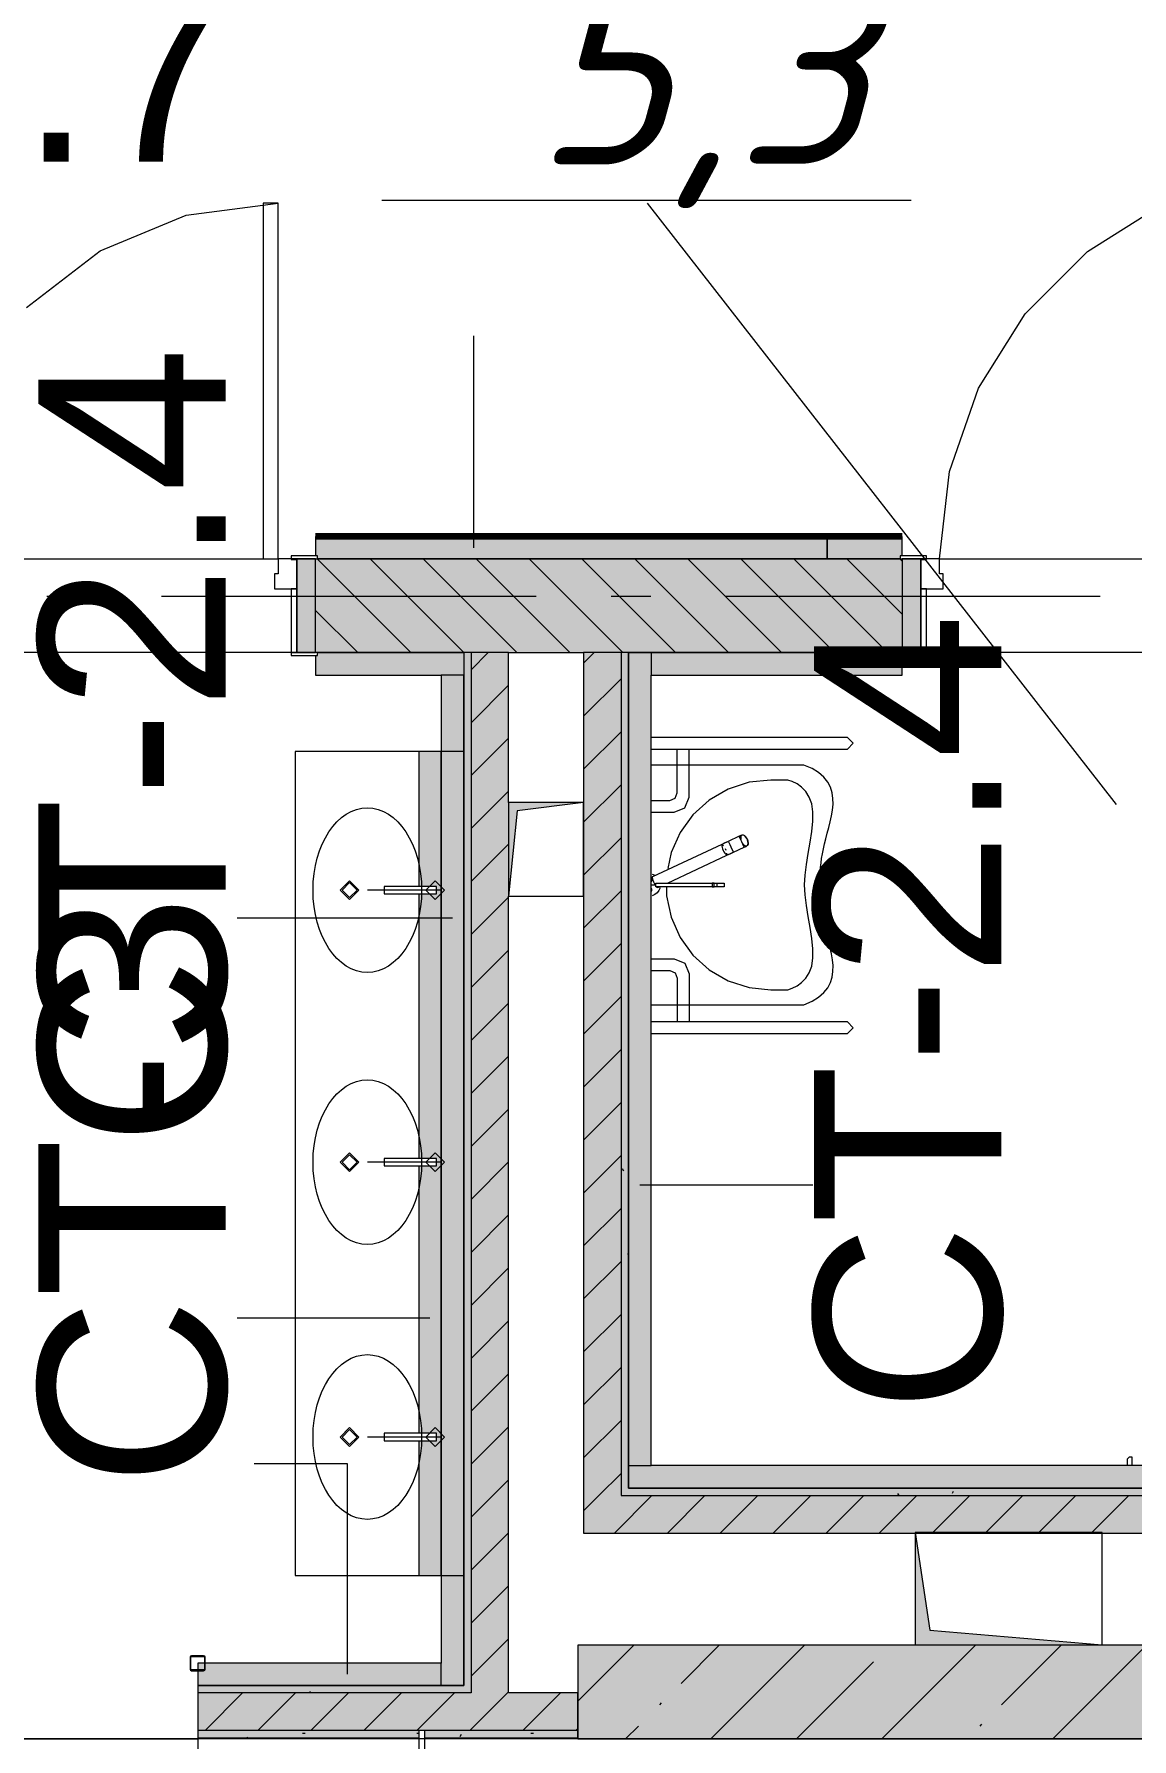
# Model space of a CAD drawing. Header units: millimetres. Extents: x -537608 to 253996, y -217170 to 186033.
# Drawn here: x -308228 to -305297, y 96271 to 100822 of the extents above; entities that cross this region are included whole.
import ezdxf

# ---------------------------------------------------------------- set-up
doc = ezdxf.new("R2010")
doc.units = ezdxf.units.MM
doc.layers.add('16) Лак 1.6м', color=160, linetype='Continuous', lineweight=90)
doc.layers.add('PDF _Геометрия', color=7, linetype='Continuous')
doc.layers.add('PDF _Текст', color=7, linetype='Continuous')
doc.layers.add('PDF _Сплошная заливка', color=7, linetype='Continuous', true_color=0xffffff)
doc.styles.add('PDF GOST-Common', font='arial.ttf')
doc.styles.add('PDF ISOCPEUR Italic', font='isocpeui.ttf')

msp = doc.modelspace()

# ---------------------------------------------------------------- hatches: boundary and pattern name
at = {"layer": 'PDF _Сплошная заливка', "true_color": 0xff7d7d, "transparency": 33554559}
h = msp.add_hatch(color=11, dxfattribs=at)
h.paths.add_polyline_path([(-308726.1763, 99421.2652), (-308631.1794, 99421.2652), (-308631.1794, 99429.2655), (-308626.1759, 99429.2655), (-308626.1759, 99481.2658), (-309226.1782, 99481.2658), (-309226.1782, 99421.2652)], flags=0)
h.paths.add_polyline_path([(-306110.8803, 99421.2652), (-306110.8803, 99481.2658), (-307476.1801, 99481.2658), (-307476.1801, 99429.2655), (-307471.1766, 99429.2655), (-307471.1766, 99421.2652), (-306743.418, 99421.2652)], flags=0)
at = {"layer": 'PDF _Сплошная заливка', "true_color": 0x93bf4f, "transparency": 33554559}
h = msp.add_hatch(color=73, dxfattribs=at)
h.paths.add_polyline_path([(-304655.8368, 99421.2652), (-304450.8842, 99421.2652), (-304450.8842, 99481.2658), (-304660.8403, 99481.2658), (-304660.8403, 99429.2655), (-304655.8368, 99429.2655), (-304655.8368, 99422.6947)], flags=0)
h.paths.add_polyline_path([(-306110.8803, 99421.2652), (-305915.8399, 99421.2652), (-305915.8399, 99429.2655), (-305910.8364, 99429.2655), (-305910.8364, 99481.2658), (-306110.8803, 99481.2658)], flags=0)
at = {"layer": 'PDF _Сплошная заливка', "transparency": 33554559}
h = msp.add_hatch(color=256, dxfattribs=at)
h.paths.add_polyline_path([(-280850.8107, 99171.2642), (-279726.1853, 99171.2642), (-279726.1853, 99421.2652), (-280850.8107, 99421.2652)], flags=0)
h.paths.add_polyline_path([(-284283.1869, 99171.2642), (-284283.1869, 99421.2652), (-284486.1847, 99421.2652), (-284486.1847, 99171.2642), (-284326.1857, 99171.2642)], flags=0)
h.paths.add_polyline_path([(-285186.1787, 99171.2642), (-285186.1787, 99421.2652), (-285226.1806, 99421.2652), (-285226.1806, 99171.2642)], flags=0)
h.paths.add_polyline_path([(-283406.1856, 99171.2642), (-282050.8153, 99171.2642), (-282050.8153, 99421.2652), (-283583.1843, 99421.2652), (-283583.1843, 99171.2642), (-283426.1823, 99171.2642)], flags=0)
h.paths.add_polyline_path([(-289846.1777, 99171.2642), (-288726.1855, 99171.2642), (-288726.1855, 99421.2652), (-294226.1807, 99421.2652), (-294226.1807, 99171.2642), (-290046.0407, 99171.2642)], flags=0)
h.paths.add_polyline_path([(-287566.1827, 99171.2642), (-287568.1806, 99421.2652), (-288226.1835, 99419.2651), (-288226.1835, 99171.2642), (-287568.1806, 99171.2642)], flags=0)
h.paths.add_polyline_path([(-285806.1863, 99171.2642), (-285726.1825, 99171.2642), (-285726.1825, 99421.2652), (-285804.1797, 99419.2651), (-285806.1863, 99173.2643)], flags=0)
h.paths.add_polyline_path([(-299626.1757, 99171.2642), (-299588.1804, 99173.2643), (-299588.1804, 99421.2652), (-299626.1757, 99419.2651), (-299626.1757, 99181.2647)], flags=0)
h.paths.add_polyline_path([(-296724.9933, 99171.2642), (-294726.1827, 99171.2642), (-294726.1827, 99421.2652), (-297226.1837, 99421.2652), (-297226.1837, 99171.2642)], flags=0)
h.paths.add_polyline_path([(-297726.177, 99171.2642), (-297726.177, 99421.2652), (-297824.1795, 99419.2651), (-297824.1795, 99171.2642)], flags=0)
h.paths.add_polyline_path([(-304260.8388, 99171.2642), (-304126.1758, 99175.3096), (-304126.1758, 99421.2652), (-304660.8403, 99421.2652), (-304660.8403, 99171.2642), (-304320.8373, 99171.2642)], flags=0)
h.paths.add_polyline_path([(-303626.1825, 99171.2642), (-303530.8411, 99171.2642), (-303530.8411, 99421.2652), (-303626.1825, 99421.2652), (-303626.1825, 99380.8671)], flags=0)
h.paths.add_polyline_path([(-302380.8367, 99171.2642), (-301796.1806, 99171.2642), (-301796.1806, 99421.2652), (-302380.8367, 99421.2652)], flags=0)
h.paths.add_polyline_path([(-300641.1814, 99171.2642), (-300126.1777, 99171.2642), (-300126.1777, 99421.2652), (-300646.1762, 99421.2652), (-300646.1762, 99171.2642)], flags=0)
h.paths.add_polyline_path([(-307060.8409, 99171.2642), (-305910.8364, 99171.2642), (-305910.8364, 99421.2652), (-307476.1801, 99421.2652), (-307476.1801, 99171.2642), (-307080.8375, 99171.2642)], flags=0)
h.paths.add_polyline_path([(-308626.1759, 99171.2642), (-308626.1759, 99421.2652), (-308726.1763, 99421.2652), (-308726.1763, 99171.2642), (-308631.1794, 99171.2642)], flags=0)
at = {"layer": 'PDF _Сплошная заливка', "true_color": 0x2254ff, "transparency": 33554559}
h = msp.add_hatch(color=160, dxfattribs=at)
h.paths.add_polyline_path([(-307080.8375, 99111.2657), (-307080.8375, 99171.2642), (-307471.1766, 99170.3707), (-307471.1766, 99163.266), (-307476.1801, 99163.266), (-307476.1801, 99111.2657), (-307140.836, 99111.2657)], flags=0)
h.paths.add_polyline_path([(-308626.1759, 99111.2657), (-308626.1759, 99163.266), (-308631.1794, 99163.266), (-308631.1794, 99171.2642), (-308696.1813, 99171.2642), (-308696.1813, 99111.2657), (-308631.1794, 99111.2657)], flags=0)
at = {"layer": 'PDF _Сплошная заливка', "transparency": 33554559}
for points in [[(-307060.8409, 96293.8526), (-306960.8405, 96293.8526), (-306960.8405, 99171.2642), (-307060.8409, 99171.2642), (-307060.8409, 96393.853)], [(-306660.8394, 96920.84), (-306660.8394, 99171.2642), (-306760.8397, 99171.2642), (-306760.8397, 96920.84), (-306743.418, 96920.84)], [(-301996.1814, 96820.8396), (-301976.1761, 96824.8312), (-301976.1761, 96920.84), (-306760.8397, 96920.84), (-306760.8397, 96820.8396), (-302569.0737, 96820.8396)], [(-304100.8398, 96271.2638), (-301876.1758, 96273.856), (-301876.1758, 96521.2648), (-306776.1774, 96521.2648), (-306776.1774, 96271.2638), (-304220.8369, 96271.2638)]]:
    msp.add_hatch(color=256, dxfattribs=at).paths.add_polyline_path(points)
at = {"layer": 'PDF _Сплошная заливка', "true_color": 0xb32d2d, "transparency": 33554559}
msp.add_hatch(color=15, dxfattribs=at).paths.add_polyline_path([(-306640.8341, 97000.8395), (-306580.8356, 97000.8395), (-306580.8356, 99171.2642), (-306640.8341, 99171.2642), (-306640.8341, 98240.7297)])
at = {"layer": 'PDF _Сплошная заливка', "true_color": 0xbce362, "transparency": 33554559}
h = msp.add_hatch(color=63, dxfattribs=at)
h.paths.add_polyline_path([(-304660.8403, 99111.2657), (-304320.8373, 99111.2657), (-304320.8373, 99171.2642), (-304655.8368, 99171.2642), (-304655.8368, 99163.266), (-304660.8403, 99163.266)], flags=0)
h.paths.add_polyline_path([(-305915.8399, 99111.2657), (-305910.8364, 99111.2657), (-305910.8364, 99163.266), (-305915.8399, 99163.266), (-305915.8399, 99171.2642), (-306580.8356, 99171.2642), (-306580.8356, 99111.2657)], flags=0)
at = {"layer": 'PDF _Сплошная заливка', "true_color": 0xb32d2d, "transparency": 33554559}
h = msp.add_hatch(color=15, dxfattribs=at)
h.paths.add_polyline_path([(-307080.8375, 96413.8539), (-307080.8375, 96707.2326), (-307140.836, 96707.2326), (-307140.836, 96413.8539)], flags=0)
h.paths.add_polyline_path([(-307085.4793, 98907.2325), (-307080.8375, 98907.2325), (-307080.8375, 99111.2657), (-307140.836, 99111.2657), (-307140.836, 98907.2325)], flags=0)
at = {"layer": 'PDF _Сплошная заливка', "true_color": 0x72dde8, "transparency": 33554559}
msp.add_hatch(color=141, dxfattribs=at).paths.add_polyline_path([(-307140.836, 96707.2326), (-307140.836, 98907.2325), (-307200.8346, 98907.2325), (-307200.8346, 98547.2328), (-307153.0476, 98547.2328), (-307153.0476, 98527.2318), (-307200.8346, 98527.2318), (-307200.8346, 97820.865), (-307153.0476, 97820.865), (-307153.0476, 97800.8684), (-307200.8346, 97800.8684), (-307200.8346, 97087.2332), (-307153.0476, 97087.2332), (-307153.0476, 97067.2323), (-307200.8346, 97067.2323), (-307200.8346, 96707.2326), (-307160.8585, 96707.2326)])
at = {"layer": 'PDF _Сплошная заливка', "true_color": 0xc25757, "transparency": 33554559}
msp.add_hatch(color=13, dxfattribs=at).paths.add_polyline_path([(-307140.836, 96707.2326), (-307080.8375, 96707.2326), (-307080.8375, 98907.2325), (-307140.836, 98907.2325), (-307140.836, 96824.8312)])
at = {"layer": 'PDF _Сплошная заливка', "true_color": 0xbce362, "transparency": 33554559}
msp.add_hatch(color=63, dxfattribs=at).paths.add_polyline_path([(-305073.682, 96940.841), (-304320.8373, 96940.841), (-304320.8373, 97000.8395), (-306640.8341, 97000.8395), (-306640.8341, 96940.841), (-305491.1139, 96940.841)])
at = {"layer": 'PDF _Сплошная заливка', "transparency": 33554559}
h = msp.add_hatch(color=256, dxfattribs=at)
h.paths.add_polyline_path([(-301996.1814, 96920.84), (-301996.1814, 96940.841), (-304140.8417, 96940.841), (-304140.8417, 96920.84), (-303403.9461, 96920.84)], flags=0)
h.paths.add_polyline_path([(-305073.682, 96920.84), (-304240.8421, 96920.84), (-304240.8421, 96940.841), (-306660.8394, 96940.841), (-306660.8394, 96920.84), (-305491.1139, 96920.84)], flags=0)
h = msp.add_hatch(color=256, dxfattribs=at)
h.paths.add_polyline_path([(-307080.8375, 96393.853), (-307080.8375, 96413.8539), (-307790.8385, 96413.8539), (-307790.8385, 96393.853), (-307160.8585, 96393.853)], flags=0)
h.paths.add_polyline_path([(-308976.1773, 96393.853), (-308740.8336, 96393.853), (-308740.8336, 96413.8539), (-308976.1773, 96413.8539)], flags=0)
h = msp.add_hatch(color=256, dxfattribs=at)
h.paths.add_polyline_path([(-307578.2904, 96293.8526), (-307060.8409, 96293.8526), (-307060.8409, 96393.853), (-307790.8385, 96393.853), (-307790.8385, 96293.8526)], flags=0)
h.paths.add_polyline_path([(-308976.1773, 96293.8526), (-308740.8336, 96293.8526), (-308740.8336, 96393.853), (-308976.1773, 96393.853)], flags=0)
h = msp.add_hatch(color=256, dxfattribs=at)
h.paths.add_polyline_path([(-307578.2904, 96273.856), (-307200.8346, 96273.856), (-307200.8346, 96293.8526), (-307790.8385, 96293.8526), (-307790.8385, 96273.856)], flags=0)
h.paths.add_polyline_path([(-307060.8409, 96273.856), (-306960.8405, 96273.856), (-306960.8405, 96293.8526), (-307184.8338, 96293.8526), (-307184.8338, 96273.856), (-307080.8375, 96273.856)], flags=0)
h.paths.add_polyline_path([(-308976.1773, 96273.856), (-308740.8336, 96273.856), (-308740.8336, 96293.8526), (-308976.1773, 96293.8526)], flags=0)

# ---------------------------------------------------------------- linework, layer by layer
at = {"layer": '16) Лак 1.6м'}
for p, q in [((-306110.8803, 99481.2658), (-307476.1801, 99481.2658)), ((-305910.8364, 99481.2658), (-306110.8803, 99481.2658))]:
    msp.add_line(p, q, dxfattribs=at)
at = {"layer": 'PDF _Геометрия', "lineweight": 9}
for p, q in [((-307822.0564, 100338.8949), (-307576.1804, 100371.2645)), ((-307576.1804, 100371.2645), (-307616.1823, 100371.2645)), ((-307616.1823, 100371.2645), (-307616.1823, 99421.2652)), ((-307576.1804, 99421.2652), (-307576.1804, 100371.2645)), ((-305415.5021, 100242.1885), (-305216.4143, 100367.2816)), ((-308051.1823, 100243.9884), (-307822.0564, 100338.8949)), ((-308247.9278, 100093.0168), (-308051.1823, 100243.9884)), ((-305581.7619, 100075.9288), (-305415.5021, 100242.1885)), ((-305706.8571, 99876.8431), (-305581.7619, 100075.9288)), ((-307054.1151, 99451.2644), (-307054.1151, 100017.1704)), ((-305784.5098, 99654.9123), (-305706.8571, 99876.8431)), ((-305810.8361, 99421.2652), (-305784.5098, 99654.9123)), ((-307476.1801, 99481.2658), (-307476.1801, 99429.2655)), ((-306110.8803, 99481.2658), (-306110.8803, 99421.2652)), ((-306110.8803, 99421.2652), (-306110.8803, 99481.2658)), ((-305910.8364, 99429.2655), (-305910.8364, 99481.2658)), ((-307616.1823, 99421.2652), (-307576.1804, 99421.2652)), ((-307576.1804, 99421.2652), (-307576.1804, 99381.2654)), ((-307526.1803, 99421.2652), (-307576.1804, 99421.2652)), ((-307471.1766, 99429.2655), (-307541.1821, 99429.2655)), ((-307541.1821, 99429.2655), (-307541.1821, 99421.2652)), ((-307526.1803, 99421.2652), (-307541.1821, 99421.2652)), ((-307541.1821, 99421.2652), (-307541.1821, 99420.264)), ((-307541.1821, 99421.2652), (-307471.1766, 99421.2652)), ((-307541.1821, 99420.264), (-307526.1803, 99420.264)), ((-307526.1803, 99341.2657), (-307526.1803, 99421.2652)), ((-307476.1801, 99421.2652), (-307526.1803, 99421.2652)), ((-307526.1803, 99421.2652), (-307526.1803, 99171.2642)), ((-307526.1803, 99420.264), (-307526.1803, 99421.2652)), ((-307476.1801, 99171.2642), (-307476.1801, 99421.2652)), ((-307222.1918, 99171.2642), (-307472.1928, 99421.2652)), ((-307471.1766, 99421.2652), (-307471.1766, 99429.2655)), ((-306110.8803, 99421.2652), (-307471.1766, 99421.2652)), ((-307471.1766, 99421.2652), (-306110.8803, 99421.2652)), ((-307080.7687, 99171.2642), (-307330.7696, 99421.2652)), ((-306939.3454, 99171.2642), (-307189.3464, 99421.2652)), ((-306797.9308, 99171.2642), (-307047.9318, 99421.2652)), ((-306656.5077, 99171.2642), (-306906.5086, 99421.2652)), ((-306515.0844, 99171.2642), (-306765.0854, 99421.2652)), ((-306373.6612, 99171.2642), (-306623.6621, 99421.2652)), ((-306232.238, 99171.2642), (-306482.239, 99421.2652)), ((-306090.8234, 99171.2642), (-306340.8243, 99421.2652)), ((-305949.4002, 99171.2642), (-306199.4011, 99421.2652)), ((-306110.8803, 99421.2652), (-305915.8399, 99421.2652)), ((-305915.8399, 99421.2652), (-306110.8803, 99421.2652)), ((-305910.8364, 99274.1258), (-306057.9779, 99421.2652)), ((-305910.8364, 99415.5469), (-305916.5547, 99421.2652)), ((-305845.8345, 99429.2655), (-305915.8399, 99429.2655)), ((-305915.8399, 99429.2655), (-305915.8399, 99421.2652)), ((-305915.8399, 99421.2652), (-305845.8345, 99421.2652)), ((-305860.8363, 99421.2652), (-305910.8364, 99421.2652)), ((-305910.8364, 99421.2652), (-305910.8364, 99171.2642)), ((-305810.8361, 99421.2652), (-305860.8363, 99421.2652)), ((-305860.8363, 99421.2652), (-305860.8363, 99341.2657)), ((-305860.8363, 99171.2642), (-305860.8363, 99421.2652)), ((-305845.8345, 99421.2652), (-305860.8363, 99421.2652)), ((-305860.8363, 99421.2652), (-305860.8363, 99420.264)), ((-305860.8363, 99420.264), (-305845.8345, 99420.264)), ((-305845.8345, 99421.2652), (-305845.8345, 99429.2655)), ((-305845.8345, 99420.264), (-305845.8345, 99421.2652)), ((-305810.8361, 99381.2654), (-305810.8361, 99421.2652)), ((-307576.1804, 99381.2654), (-307586.1788, 99381.2654)), ((-307586.1788, 99381.2654), (-307586.1788, 99341.2657)), ((-305800.8378, 99381.2654), (-305810.8361, 99381.2654)), ((-305800.8378, 99341.2657), (-305800.8378, 99381.2654)), ((-307586.1788, 99341.2657), (-307526.1803, 99341.2657)), ((-307526.1803, 99341.2657), (-307541.1821, 99341.2657)), ((-307541.1821, 99341.2657), (-307541.1821, 99171.2642)), ((-307526.1803, 99171.2642), (-307526.1803, 99341.2657)), ((-305860.8363, 99341.2657), (-305800.8378, 99341.2657)), ((-305845.8345, 99341.2657), (-305860.8363, 99341.2657)), ((-305860.8363, 99341.2657), (-305860.8363, 99171.2642)), ((-305845.8345, 99171.2642), (-305845.8345, 99341.2657)), ((-307363.6151, 99171.2642), (-307476.1801, 99283.8313)), ((-307541.1821, 99171.2642), (-307526.1803, 99171.2642)), ((-307471.1766, 99171.2642), (-307541.1821, 99171.2642)), ((-307541.1821, 99171.2642), (-307541.1821, 99163.266)), ((-307526.1803, 99171.2642), (-307476.1801, 99171.2642)), ((-307471.1766, 99163.266), (-307471.1766, 99171.2642)), ((-307080.8375, 99171.2642), (-307471.1766, 99171.2642)), ((-307471.1766, 99171.2642), (-307080.8375, 99171.2642)), ((-307060.8409, 99171.2642), (-307080.8375, 99171.2642)), ((-307080.8375, 99171.2642), (-307080.8375, 99111.2657)), ((-307080.8375, 99171.2642), (-307080.8375, 99111.2657)), ((-307060.8409, 99125.6647), (-307015.2414, 99171.2642)), ((-306960.8405, 99171.2642), (-307060.8409, 99171.2642)), ((-307060.8409, 99171.2642), (-307060.8409, 96393.853)), ((-306960.8405, 98771.2649), (-306960.8405, 99171.2642)), ((-306960.8405, 99171.2642), (-306760.8397, 99171.2642)), ((-306760.8397, 99142.8215), (-306732.3949, 99171.2642)), ((-306660.8394, 99171.2642), (-306760.8397, 99171.2642)), ((-306760.8397, 99171.2642), (-306760.8397, 96940.841)), ((-306640.8341, 99171.2642), (-306660.8394, 99171.2642)), ((-306660.8394, 99171.2642), (-306660.8394, 96940.841)), ((-306640.8341, 97000.8395), (-306640.8341, 99171.2642)), ((-306640.8341, 99171.2642), (-306580.8356, 99171.2642)), ((-306580.8356, 99171.2642), (-306640.8341, 99171.2642)), ((-306640.8341, 99171.2642), (-306640.8341, 97000.8395)), ((-306580.8356, 99171.2642), (-305915.8399, 99171.2642)), ((-305915.8399, 99171.2642), (-306580.8356, 99171.2642)), ((-306580.8356, 99171.2642), (-306580.8356, 99111.2657)), ((-305845.8345, 99171.2642), (-305915.8399, 99171.2642)), ((-305915.8399, 99171.2642), (-305915.8399, 99163.266)), ((-305910.8364, 99171.2642), (-305860.8363, 99171.2642)), ((-305860.8363, 99171.2642), (-305845.8345, 99171.2642)), ((-305845.8345, 99163.266), (-305845.8345, 99171.2642)), ((-307541.1821, 99163.266), (-307471.1766, 99163.266)), ((-307476.1801, 99163.266), (-307476.1801, 99111.2657)), ((-305915.8399, 99163.266), (-305845.8345, 99163.266)), ((-305910.8364, 99111.2657), (-305910.8364, 99163.266)), ((-307476.1801, 99111.2657), (-307140.836, 99111.2657)), ((-307080.8375, 99111.2657), (-307140.836, 99111.2657)), ((-307140.836, 99111.2657), (-307140.836, 98907.2325)), ((-307080.8375, 99111.2657), (-307080.8375, 98907.2325)), ((-307080.8375, 98907.2325), (-307080.8375, 99111.2657)), ((-307060.8409, 98984.2436), (-306960.8405, 99084.244)), ((-306760.8397, 99001.4005), (-306660.8394, 99101.4008)), ((-306580.8356, 97000.8395), (-306580.8356, 99111.2657)), ((-306580.8356, 99111.2657), (-305910.8364, 99111.2657)), ((-306760.8397, 98859.9794), (-306660.8394, 98959.9798)), ((-307060.8409, 98842.8225), (-306960.8405, 98942.8229)), ((-306760.8397, 98718.5584), (-306660.8394, 98818.5587)), ((-307060.8409, 98701.4015), (-306960.8405, 98801.4019)), ((-306760.8397, 98577.1373), (-306660.8394, 98677.1377)), ((-307060.8409, 98559.9804), (-306960.8405, 98659.9787)), ((-306760.8397, 98435.7162), (-306660.8394, 98535.7145)), ((-307060.8409, 98418.5572), (-306960.8405, 98518.5576)), ((-306960.8405, 96393.853), (-306960.8405, 98521.266)), ((-307110.8411, 98462.2277), (-307685.4385, 98462.2277)), ((-307060.8409, 98277.1361), (-306960.8405, 98377.1366)), ((-306760.8397, 98294.2952), (-306660.8394, 98394.2934)), ((-307060.8409, 98135.7151), (-306960.8405, 98235.7154)), ((-306760.8397, 98152.872), (-306660.8394, 98252.8724)), ((-307060.8409, 97994.294), (-306960.8405, 98094.2944)), ((-306760.8397, 98011.4509), (-306660.8394, 98111.4513)), ((-307060.8409, 97852.8708), (-306960.8405, 97952.8734)), ((-306760.8397, 97870.0298), (-306660.8394, 97970.0303)), ((-307060.8409, 97711.452), (-306960.8405, 97811.4523)), ((-306760.8397, 97728.611), (-306660.8394, 97828.607)), ((-306610.8392, 97750.3127), (-306149.289, 97750.3127)), ((-307060.8409, 97570.0287), (-306960.8405, 97670.0291)), ((-306760.8397, 97587.1878), (-306660.8394, 97687.1881)), ((-306760.8397, 97445.7645), (-306660.8394, 97545.7649)), ((-307060.8409, 97428.6098), (-306960.8405, 97528.6102)), ((-306760.8397, 97304.3457), (-306660.8394, 97404.346)), ((-307170.8396, 97394.408), (-307685.4385, 97394.408)), ((-307060.8409, 97287.1866), (-306960.8405, 97387.187)), ((-306760.8397, 97162.9224), (-306660.8394, 97262.9228)), ((-307060.8409, 97145.7677), (-306960.8405, 97245.768)), ((-307060.8409, 97004.3445), (-306960.8405, 97104.3449)), ((-306760.8397, 97021.5035), (-306660.8394, 97121.5039)), ((-307391.2245, 97005.8602), (-307640.2954, 97005.8602)), ((-307391.2245, 96443.8532), (-307391.2245, 97005.8602)), ((-306640.8341, 96940.841), (-306640.8341, 97000.8395)), ((-306640.8341, 97000.8395), (-306640.8341, 96940.841)), ((-306640.8341, 97000.8395), (-306580.8356, 97000.8395)), ((-304320.8373, 97000.8395), (-306580.8356, 97000.8395)), ((-307060.8409, 96862.9256), (-306960.8405, 96962.9217)), ((-306720.0801, 96920.84), (-306660.8394, 96980.0807)), ((-306760.8397, 96940.841), (-306760.8397, 96920.84)), ((-306760.8397, 96880.0803), (-306720.0801, 96920.84)), ((-306760.8397, 96920.84), (-306760.8397, 96820.8396)), ((-306678.6572, 96820.8396), (-306578.6568, 96920.84)), ((-306660.8394, 96940.841), (-306660.8394, 96920.84)), ((-306660.8394, 96920.84), (-304240.8421, 96920.84)), ((-304320.8373, 96940.841), (-306640.8341, 96940.841)), ((-306640.8341, 96940.841), (-304320.8373, 96940.841)), ((-306537.234, 96820.8396), (-306437.2336, 96920.84)), ((-306395.8194, 96820.8396), (-306295.819, 96920.84)), ((-306254.3962, 96820.8396), (-306154.3958, 96920.84)), ((-306112.973, 96820.8396), (-306012.9726, 96920.84)), ((-305971.5498, 96820.8396), (-305871.5494, 96920.84)), ((-305830.1265, 96820.8396), (-305730.1262, 96920.84)), ((-305688.712, 96820.8396), (-305588.7115, 96920.84)), ((-305547.2887, 96820.8396), (-305447.2884, 96920.84)), ((-305405.8656, 96820.8396), (-305305.8652, 96920.84)), ((-307060.8409, 96721.5024), (-306960.8405, 96821.5027)), ((-306760.8397, 96820.8396), (-301996.1814, 96820.8396)), ((-307140.836, 96707.2326), (-307140.836, 96473.8524)), ((-307080.8375, 96707.2326), (-307080.8375, 96413.8539)), ((-307080.8375, 96413.8539), (-307080.8375, 96707.2326)), ((-307060.8409, 96580.0791), (-306960.8405, 96680.0796)), ((-307060.8409, 96438.6603), (-306960.8405, 96538.6606)), ((-307809.8879, 96492.1697), (-307811.0591, 96489.345)), ((-307811.0591, 96489.345), (-307811.0591, 96457.3436)), ((-307807.0632, 96493.3453), (-307809.8879, 96492.1697)), ((-307809.0612, 96489.345), (-307808.4755, 96490.7574)), ((-307809.0612, 96457.3436), (-307809.0612, 96489.345)), ((-307808.4755, 96490.7574), (-307807.0632, 96491.343)), ((-307775.0617, 96493.3453), (-307807.0632, 96493.3453)), ((-307807.0632, 96491.343), (-307775.0617, 96491.343)), ((-307772.237, 96492.1697), (-307775.0617, 96493.3453)), ((-307775.0617, 96491.343), (-307773.6494, 96490.7574)), ((-307773.6494, 96490.7574), (-307773.0638, 96489.345)), ((-307773.0638, 96489.345), (-307773.0638, 96457.3436)), ((-307771.0659, 96489.345), (-307772.237, 96492.1697)), ((-307771.0659, 96457.3436), (-307771.0659, 96489.345)), ((-306776.1774, 96372.0565), (-306626.9691, 96521.2648)), ((-301996.1814, 96521.2648), (-306776.1774, 96521.2648)), ((-306776.1774, 96521.2648), (-306776.1774, 96271.2638)), ((-306500.5822, 96419.555), (-306398.868, 96521.2648)), ((-306420.7764, 96271.2638), (-306170.7755, 96521.2648)), ((-305964.5742, 96271.2638), (-305714.5732, 96521.2648)), ((-305645.2137, 96362.5275), (-305486.4808, 96521.2648)), ((-305508.3806, 96271.2638), (-305258.3796, 96521.2648)), ((-307811.0591, 96457.3436), (-307809.8879, 96454.5146)), ((-307809.8879, 96454.5146), (-307807.0632, 96453.3434)), ((-307808.4755, 96455.9313), (-307809.0612, 96457.3436)), ((-307807.0632, 96455.3413), (-307808.4755, 96455.9313)), ((-307775.0617, 96455.3413), (-307807.0632, 96455.3413)), ((-307807.0632, 96453.3434), (-307775.0617, 96453.3434)), ((-307140.836, 96473.8524), (-307790.8385, 96473.8524)), ((-307790.8385, 96473.8524), (-307790.8385, 96413.8539)), ((-307773.6494, 96455.9313), (-307775.0617, 96455.3413)), ((-307775.0617, 96453.3434), (-307772.237, 96454.5146)), ((-307773.0638, 96457.3436), (-307773.6494, 96455.9313)), ((-307772.237, 96454.5146), (-307771.0659, 96457.3436)), ((-307140.836, 96413.8539), (-307140.836, 96473.8524)), ((-306192.6753, 96271.2638), (-305987.361, 96476.5781)), ((-307140.836, 96413.8539), (-307790.8385, 96413.8539)), ((-307790.8385, 96413.8539), (-307790.8385, 96393.853)), ((-307790.8385, 96413.8539), (-307140.836, 96413.8539)), ((-307080.8375, 96413.8539), (-307140.836, 96413.8539)), ((-307140.836, 96413.8539), (-307080.8375, 96413.8539)), ((-307060.8409, 96297.237), (-306960.8405, 96397.2374)), ((-307080.8375, 96393.853), (-307790.8385, 96393.853)), ((-307790.8385, 96393.853), (-307790.8385, 96293.8526)), ((-307771.3328, 96293.8526), (-307671.3324, 96393.853)), ((-307629.9096, 96293.8526), (-307529.9092, 96393.853)), ((-307488.4863, 96293.8526), (-307388.486, 96393.853)), ((-307347.0632, 96293.8526), (-307247.0628, 96393.853)), ((-307205.6399, 96293.8526), (-307105.6396, 96393.853)), ((-307060.8409, 96393.853), (-307080.8375, 96393.853)), ((-306776.1774, 96393.853), (-306960.8405, 96393.853)), ((-306922.8022, 96293.8526), (-306822.8017, 96393.853)), ((-306776.1774, 96293.8526), (-306776.1774, 96393.853)), ((-306557.6095, 96362.5275), (-306552.8644, 96367.2726)), ((-306648.8689, 96271.2638), (-306614.6284, 96305.5043)), ((-305702.2411, 96305.5043), (-305697.496, 96310.2452)), ((-307200.8346, 96293.8526), (-307790.8385, 96293.8526)), ((-307790.8385, 96293.8526), (-307790.8385, 96273.856)), ((-307790.8385, 96273.856), (-307200.8346, 96273.856)), ((-304640.835, 96271.2638), (-307790.8385, 96271.2638)), ((-307790.8385, 96271.2638), (-307790.8385, 96211.2653)), ((-307184.8338, 96293.8526), (-307200.8346, 96293.8526)), ((-307184.8338, 96293.8526), (-307200.8346, 96293.8526)), ((-307200.8346, 96293.8526), (-307200.8346, 96273.856)), ((-307200.8346, 96273.856), (-307200.8346, 95868.8552)), ((-307080.8375, 96293.8526), (-307184.8338, 96293.8526)), ((-307184.8338, 96273.856), (-307184.8338, 96293.8526)), ((-307184.8338, 96273.856), (-307080.8375, 96273.856)), ((-307184.8338, 95868.8552), (-307184.8338, 96273.856)), ((-307060.8409, 96293.8526), (-307080.8375, 96293.8526)), ((-307080.8375, 96273.856), (-307060.8409, 96273.856)), ((-307064.2253, 96293.8526), (-307060.8409, 96297.237)), ((-306960.8405, 96293.8526), (-307060.8409, 96293.8526)), ((-307060.8409, 96273.856), (-306960.8405, 96273.856)), ((-306776.1774, 96293.8526), (-306960.8405, 96293.8526)), ((-306960.8405, 96273.856), (-306776.1774, 96273.856)), ((-306781.3789, 96293.8526), (-306776.1774, 96299.0541)), ((-306776.1774, 96273.856), (-306776.1774, 96293.8526)), ((-306776.1774, 96271.2638), (-304640.835, 96271.2638))]:
    msp.add_line(p, q, dxfattribs=at)
at = {"layer": 'PDF _Геометрия', "color": 253, "lineweight": 9, "true_color": 0xaaaaaa}
for p, q in [((-307299.5087, 100378.9053), (-305886.5943, 100378.9053)), ((-305338.6245, 98766.1968), (-306590.4636, 100371.497)), ((-308087.5327, 99321.2648), (-308193.3633, 99321.2648)), ((-306887.5282, 99321.2648), (-307887.532, 99321.2648)), ((-306581.6968, 99321.2648), (-306687.5274, 99321.2648)), ((-305381.6922, 99321.2648), (-306381.696, 99321.2648)), ((-306160.8375, 99171.2642), (-306153.836, 99171.2642)), ((-306056.6259, 98944.9263), (-306580.8356, 98944.9263)), ((-306040.8146, 98929.1193), (-306056.6259, 98944.9263)), ((-307080.8375, 98907.2325), (-307530.8393, 98907.2325)), ((-307530.8393, 98907.2325), (-307530.8393, 96707.2326)), ((-307080.8375, 96707.2326), (-307080.8375, 98907.2325)), ((-306580.8356, 98913.3124), (-306056.6259, 98913.3124)), ((-306510.6838, 98796.8462), (-306510.6838, 98913.3124)), ((-306478.8115, 98785.2849), (-306478.8115, 98913.3124)), ((-306056.6259, 98913.3124), (-306040.8146, 98929.1193)), ((-306172.8596, 98871.1683), (-306580.8356, 98871.1683)), ((-306151.0372, 98861.691), (-306172.8596, 98871.1683)), ((-306133.4088, 98850.8703), (-306151.0372, 98861.691)), ((-306319.0537, 98825.0499), (-306374.7205, 98806.9608)), ((-306260.8378, 98831.1686), (-306319.0537, 98825.0499)), ((-306215.8411, 98831.1686), (-306260.8378, 98831.1686)), ((-306203.664, 98826.9359), (-306215.8411, 98831.1686)), ((-306191.0822, 98820.5674), (-306203.664, 98826.9359)), ((-306178.8706, 98811.7684), (-306191.0822, 98820.5674)), ((-306167.7699, 98800.2371), (-306178.8706, 98811.7684)), ((-306119.6127, 98838.8675), (-306133.4088, 98850.8703)), ((-306109.2699, 98825.8444), (-306119.6127, 98838.8675)), ((-306102.0101, 98811.9578), (-306109.2699, 98825.8444)), ((-306097.4631, 98797.3673), (-306102.0101, 98811.9578)), ((-306760.8397, 98771.2649), (-306960.8405, 98771.2649)), ((-306960.8405, 98771.2649), (-306960.8405, 98521.266)), ((-306760.8397, 98771.2649), (-306938.3379, 98748.7643)), ((-306760.8397, 98521.266), (-306760.8397, 98771.2649)), ((-306580.8356, 98776.8475), (-306530.689, 98776.8475)), ((-306530.689, 98776.8475), (-306516.5398, 98782.7034)), ((-306516.5398, 98782.7034), (-306510.6838, 98796.8462)), ((-306490.5235, 98756.9993), (-306478.8115, 98785.2849)), ((-306425.4182, 98777.6935), (-306468.9165, 98738.5249)), ((-306374.7205, 98806.9608), (-306425.4182, 98777.6935)), ((-306158.5553, 98785.681), (-306167.7699, 98800.2371)), ((-306151.9759, 98767.8028), (-306158.5553, 98785.681)), ((-306148.7809, 98746.3185), (-306151.9759, 98767.8028)), ((-306095.2671, 98782.2363), (-306097.4631, 98797.3673)), ((-306096.3952, 98750.9818), (-306095.0345, 98766.7199)), ((-306095.0345, 98766.7199), (-306095.2671, 98782.2363)), ((-306938.3379, 98748.7643), (-306960.8405, 98521.266)), ((-306580.8356, 98745.2851), (-306518.8133, 98745.2851)), ((-306518.8133, 98745.2851), (-306490.5235, 98756.9993)), ((-306468.9165, 98738.5249), (-306503.3207, 98691.1685)), ((-306151.7692, 98694.0578), (-306149.0048, 98721.4476)), ((-306149.0048, 98721.4476), (-306148.7809, 98746.3185)), ((-306106.3677, 98704.0259), (-306102.4407, 98719.4755)), ((-306102.4407, 98719.4755), (-306098.9874, 98735.1813)), ((-306098.9874, 98735.1813), (-306096.3952, 98750.9818)), ((-306503.3207, 98691.1685), (-306527.1323, 98637.6934)), ((-306345.5437, 98680.9506), (-306374.5569, 98667.4214)), ((-306345.5437, 98680.9506), (-306340.7038, 98683.2047)), ((-306340.7038, 98683.2047), (-306345.5437, 98680.9506)), ((-306344.8719, 98679.1873), (-306345.5437, 98680.9506)), ((-306340.8933, 98681.0475), (-306341.41, 98676.8061)), ((-306341.41, 98676.8061), (-306340.8502, 98672.5433)), ((-306341.3928, 98678.2572), (-306341.0827, 98680.3714)), ((-306341.3583, 98675.8524), (-306341.3928, 98678.2572)), ((-306340.9966, 98673.2408), (-306341.3583, 98675.8524)), ((-306341.0827, 98680.3714), (-306340.454, 98682.1261)), ((-306338.3011, 98684.3243), (-306340.8933, 98681.0475)), ((-306340.7038, 98683.2047), (-306338.3011, 98684.3243)), ((-306338.3011, 98684.3243), (-306340.7038, 98683.2047)), ((-306340.454, 98682.1261), (-306339.5153, 98683.4588)), ((-306339.5153, 98683.4588), (-306338.3011, 98684.3243)), ((-306338.3011, 98684.3243), (-306336.8629, 98684.6967)), ((-306334.1502, 98684.2144), (-306338.3011, 98684.3243)), ((-306336.8629, 98684.6967), (-306335.2353, 98684.5568)), ((-306335.2353, 98684.5568), (-306333.4871, 98683.9152)), ((-306330.5763, 98681.9108), (-306334.1502, 98684.2144)), ((-306333.4871, 98683.9152), (-306331.67, 98682.7913)), ((-306331.67, 98682.7913), (-306329.8443, 98681.224)), ((-306327.6138, 98678.6727), (-306330.5763, 98681.9108)), ((-306329.8443, 98681.224), (-306328.0789, 98679.267)), ((-306328.0789, 98679.267), (-306326.4254, 98676.9848)), ((-306325.28, 98675.0644), (-306327.6138, 98678.6727)), ((-306326.4254, 98676.9848), (-306324.9528, 98674.4573)), ((-306323.4371, 98671.1159), (-306325.28, 98675.0644)), ((-306324.9528, 98674.4573), (-306323.6954, 98671.7704)), ((-306323.6954, 98671.7704), (-306322.7137, 98669.0146)), ((-306322.1712, 98666.993), (-306323.4371, 98671.1159)), ((-306156.1268, 98665.0553), (-306151.7692, 98694.0578)), ((-306117.6234, 98660.6374), (-306114.2131, 98674.524)), ((-306114.2131, 98674.524), (-306110.4153, 98688.994)), ((-306110.4153, 98688.994), (-306106.3677, 98704.0259)), ((-306392.0216, 98659.2747), (-306576.7881, 98573.1199)), ((-306537.0962, 98556.1675), (-306378.4407, 98630.1495)), ((-306527.1323, 98637.6934), (-306536.2695, 98594.7032)), ((-306392.0216, 98659.2747), (-306383.5045, 98663.2447)), ((-306383.5045, 98663.2447), (-306392.0216, 98659.2747)), ((-306389.7395, 98658.2735), (-306392.0216, 98659.2747)), ((-306387.2937, 98655.4101), (-306389.7395, 98658.2735)), ((-306383.5045, 98663.2447), (-306374.5569, 98667.4214)), ((-306374.5569, 98667.4214), (-306383.5045, 98663.2447)), ((-306382.9964, 98648.1611), (-306381.1621, 98644.219)), ((-306369.9237, 98634.1195), (-306378.4407, 98630.1495)), ((-306378.4407, 98630.1495), (-306369.9237, 98634.1195)), ((-306378.4407, 98630.1495), (-306377.7346, 98632.5328)), ((-306377.7346, 98632.5328), (-306378.3547, 98636.2187)), ((-306374.5569, 98667.4214), (-306373.6957, 98665.7508)), ((-306360.976, 98638.2962), (-306369.9237, 98634.1195)), ((-306369.9237, 98634.1195), (-306360.976, 98638.2962)), ((-306361.6994, 98640.0122), (-306360.976, 98638.2962)), ((-306360.976, 98638.2962), (-306331.9542, 98651.8254)), ((-306334.9425, 98660.2585), (-306336.596, 98662.5407)), ((-306335.4075, 98660.8549), (-306332.4623, 98657.6363)), ((-306333.1771, 98658.3015), (-306334.9425, 98660.2585)), ((-306331.3514, 98656.7342), (-306333.1771, 98658.3015)), ((-306331.9542, 98651.8254), (-306332.8756, 98653.4616)), ((-306332.4623, 98657.6363), (-306328.8884, 98655.3197)), ((-306327.1229, 98654.0796), (-306331.9542, 98651.8254)), ((-306331.9542, 98651.8254), (-306327.1229, 98654.0796)), ((-306329.5343, 98655.6103), (-306331.3514, 98656.7342)), ((-306327.7861, 98654.9688), (-306329.5343, 98655.6103)), ((-306328.8884, 98655.3197), (-306324.7203, 98655.2012)), ((-306326.1584, 98654.8309), (-306327.7861, 98654.9688)), ((-306324.7203, 98655.2012), (-306327.1229, 98654.0796)), ((-306327.1229, 98654.0796), (-306324.7203, 98655.2012)), ((-306324.7203, 98655.2012), (-306326.1584, 98654.8309)), ((-306324.7203, 98655.2012), (-306322.1281, 98658.4694)), ((-306323.506, 98656.0667), (-306324.7203, 98655.2012)), ((-306322.5673, 98657.3994), (-306323.506, 98656.0667)), ((-306322.7137, 98669.0146), (-306322.0248, 98666.2847)), ((-306321.9387, 98659.1541), (-306322.5673, 98657.3994)), ((-306321.6114, 98662.7194), (-306322.1712, 98666.993)), ((-306322.1281, 98658.4694), (-306321.6114, 98662.7194)), ((-306322.0248, 98666.2847), (-306321.6631, 98663.6731)), ((-306321.6286, 98661.2683), (-306321.9387, 98659.1541)), ((-306321.6631, 98663.6731), (-306321.6286, 98661.2683)), ((-306165.9098, 98605.8685), (-306161.1561, 98635.3553)), ((-306161.1561, 98635.3553), (-306156.1268, 98665.0553)), ((-306125.3396, 98621.8283), (-306123.2038, 98634.3542)), ((-306123.2038, 98634.3542), (-306120.6289, 98647.2698)), ((-306120.6289, 98647.2698), (-306117.6234, 98660.6374)), ((-306578.0712, 98580.145), (-306570.8373, 98577.1481)), ((-306169.4493, 98577.5012), (-306165.9098, 98605.8685)), ((-306129.1029, 98574.2997), (-306128.9134, 98585.9256)), ((-306128.9134, 98585.9256), (-306128.2073, 98597.6787)), ((-306128.2073, 98597.6787), (-306127.0102, 98609.6254)), ((-306127.0102, 98609.6254), (-306125.3396, 98621.8283)), ((-307385.3427, 98562.2324), (-307410.3427, 98537.2323)), ((-307410.3427, 98537.2323), (-307385.3427, 98512.2322)), ((-307385.3427, 98557.2333), (-307405.3393, 98537.2323)), ((-307405.3393, 98537.2323), (-307385.3427, 98517.2335)), ((-307360.3426, 98537.2323), (-307385.3427, 98562.2324)), ((-307365.3374, 98537.2323), (-307385.3427, 98557.2333)), ((-307385.3427, 98517.2335), (-307365.3374, 98537.2323)), ((-307385.3427, 98512.2322), (-307360.3426, 98537.2323)), ((-307143.0407, 98537.2323), (-307338.0466, 98537.2323)), ((-307153.0476, 98547.2328), (-307293.0413, 98547.2328)), ((-307293.0413, 98547.2328), (-307293.0413, 98527.2318)), ((-307157.0693, 98562.2324), (-307182.0694, 98537.2323)), ((-307182.0694, 98537.2323), (-307157.0693, 98512.2322)), ((-307132.0692, 98537.2323), (-307157.0693, 98562.2324)), ((-307157.0693, 98512.2322), (-307132.0692, 98537.2323)), ((-307153.0476, 98527.2318), (-307153.0476, 98547.2328)), ((-306580.8356, 98551.1684), (-306567.9696, 98551.1684)), ((-306579.3458, 98568.0066), (-306580.5342, 98569.5589)), ((-306580.5342, 98558.9535), (-306579.3458, 98560.5057)), ((-306579.3458, 98541.831), (-306580.5342, 98543.3833)), ((-306580.5342, 98532.7778), (-306579.3458, 98534.3302)), ((-306578.5965, 98566.1982), (-306579.3458, 98568.0066)), ((-306579.3458, 98560.5057), (-306578.5965, 98562.3164)), ((-306578.5965, 98540.0204), (-306579.3458, 98541.831)), ((-306579.3458, 98534.3302), (-306578.5965, 98536.1386)), ((-306578.3382, 98564.2562), (-306578.5965, 98566.1982)), ((-306578.5965, 98562.3164), (-306578.3382, 98564.2562)), ((-306578.3382, 98538.0806), (-306578.5965, 98540.0204)), ((-306578.5965, 98536.1386), (-306578.3382, 98538.0806)), ((-306576.7881, 98573.1199), (-306576.0647, 98573.1522)), ((-306576.0647, 98573.1522), (-306575.1432, 98572.6872)), ((-306567.9696, 98556.1675), (-306418.012, 98556.1675)), ((-306567.9696, 98546.1692), (-306567.9696, 98556.1675)), ((-306418.012, 98546.1692), (-306567.9696, 98546.1692)), ((-306565.9458, 98545.3705), (-306567.1859, 98546.7656)), ((-306564.8435, 98544.4253), (-306565.9458, 98545.3705)), ((-306563.922, 98543.9624), (-306564.8435, 98544.4253)), ((-306559.8572, 98536.1688), (-306564.6281, 98529.9553)), ((-306563.2072, 98543.9947), (-306563.922, 98543.9624)), ((-306563.2072, 98543.9947), (-306558.5396, 98546.1692)), ((-306562.7164, 98544.5222), (-306563.2072, 98543.9947)), ((-306562.4752, 98545.5298), (-306562.7164, 98544.5222)), ((-306556.8603, 98543.4027), (-306559.8572, 98536.1688)), ((-306539.3009, 98546.1692), (-306539.3009, 98521.9012)), ((-306418.012, 98556.1675), (-306418.012, 98546.1692)), ((-306412.1043, 98556.1675), (-306418.012, 98556.1675)), ((-306418.012, 98556.1675), (-306415.5663, 98556.1675)), ((-306418.012, 98546.1692), (-306412.1043, 98546.1692)), ((-306415.5663, 98546.1692), (-306418.012, 98546.1692)), ((-306415.5663, 98556.1675), (-306413.5683, 98556.1675)), ((-306413.5683, 98546.1692), (-306415.5663, 98546.1692)), ((-306413.5683, 98556.1675), (-306412.1043, 98556.1675)), ((-306412.1043, 98546.1692), (-306413.5683, 98546.1692)), ((-306412.1043, 98546.1692), (-306412.1043, 98556.1675)), ((-306412.1043, 98556.1675), (-306404.0609, 98556.1675)), ((-306404.0609, 98546.1692), (-306412.1043, 98546.1692)), ((-306404.0609, 98556.1675), (-306385.9847, 98556.1675)), ((-306404.0609, 98546.1692), (-306404.0609, 98556.1675)), ((-306385.9847, 98546.1692), (-306404.0609, 98546.1692)), ((-306385.9847, 98556.1675), (-306385.9847, 98546.1692)), ((-306170.8357, 98551.1684), (-306169.4493, 98577.5012)), ((-306169.4493, 98524.8356), (-306170.8357, 98551.1684)), ((-306128.7671, 98562.7362), (-306129.1029, 98574.2997)), ((-306129.1029, 98528.0371), (-306128.7671, 98539.6006)), ((-306127.8887, 98551.1684), (-306128.7671, 98562.7362)), ((-306128.7671, 98539.6006), (-306127.8887, 98551.1684)), ((-307293.0413, 98527.2318), (-307153.0476, 98527.2318)), ((-306960.8405, 98521.266), (-306760.8397, 98521.266)), ((-306570.8373, 98525.1865), (-306578.0712, 98522.1896)), ((-306564.6281, 98529.9553), (-306570.8373, 98525.1865)), ((-306539.3009, 98521.9012), (-306527.1323, 98464.6434)), ((-306165.9098, 98496.4683), (-306169.4493, 98524.8356)), ((-306161.1561, 98466.9793), (-306165.9098, 98496.4683)), ((-306128.9134, 98516.4111), (-306129.1029, 98528.0371)), ((-306128.2073, 98504.6581), (-306128.9134, 98516.4111)), ((-306127.0102, 98492.7114), (-306128.2073, 98504.6581)), ((-306125.3396, 98480.5085), (-306127.0102, 98492.7114)), ((-306527.1323, 98464.6434), (-306503.3207, 98411.1683)), ((-306156.1268, 98437.2815), (-306161.1561, 98466.9793)), ((-306123.2038, 98467.9825), (-306125.3396, 98480.5085)), ((-306120.6289, 98455.067), (-306123.2038, 98467.9825)), ((-306117.6234, 98441.6993), (-306120.6289, 98455.067)), ((-306503.3207, 98411.1683), (-306468.9165, 98363.8119)), ((-306151.7692, 98408.279), (-306156.1268, 98437.2815)), ((-306149.0048, 98380.8892), (-306151.7692, 98408.279)), ((-306114.2131, 98427.8127), (-306117.6234, 98441.6993)), ((-306110.4153, 98413.3428), (-306114.2131, 98427.8127)), ((-306106.3677, 98398.3108), (-306110.4153, 98413.3428)), ((-306102.4407, 98382.8612), (-306106.3677, 98398.3108)), ((-306580.8356, 98353.805), (-306518.8133, 98353.805)), ((-306518.8133, 98353.805), (-306490.5235, 98342.0886)), ((-306468.9165, 98363.8119), (-306425.4182, 98324.6432)), ((-306151.9759, 98334.5339), (-306148.7809, 98356.016)), ((-306148.7809, 98356.016), (-306149.0048, 98380.8892)), ((-306098.9874, 98367.1554), (-306102.4407, 98382.8612)), ((-306096.3952, 98351.3549), (-306098.9874, 98367.1554)), ((-306580.8356, 98322.2405), (-306530.689, 98322.2405)), ((-306530.689, 98322.2405), (-306516.5398, 98316.3845)), ((-306516.5398, 98316.3845), (-306510.6838, 98302.2418)), ((-306490.5235, 98342.0886), (-306478.8115, 98313.8031)), ((-306478.8115, 98313.8031), (-306478.8115, 98185.7756)), ((-306425.4182, 98324.6432), (-306374.7205, 98295.376)), ((-306167.7699, 98302.0996), (-306158.5553, 98316.6558)), ((-306158.5553, 98316.6558), (-306151.9759, 98334.5339)), ((-306097.4631, 98304.9695), (-306095.2671, 98320.1005)), ((-306095.0345, 98335.6168), (-306096.3952, 98351.3549)), ((-306095.2671, 98320.1005), (-306095.0345, 98335.6168)), ((-306510.6838, 98302.2418), (-306510.6838, 98185.7756)), ((-306374.7205, 98295.376), (-306319.0537, 98277.2868)), ((-306319.0537, 98277.2868), (-306260.8378, 98271.1681)), ((-306260.8378, 98271.1681), (-306215.8411, 98271.1681)), ((-306215.8411, 98271.1681), (-306203.664, 98275.4009)), ((-306203.664, 98275.4009), (-306191.0822, 98281.7671)), ((-306191.0822, 98281.7671), (-306178.8706, 98290.5684)), ((-306178.8706, 98290.5684), (-306167.7699, 98302.0996)), ((-306133.4088, 98251.4665), (-306119.6127, 98263.4692)), ((-306119.6127, 98263.4692), (-306109.2699, 98276.4924)), ((-306109.2699, 98276.4924), (-306102.0101, 98290.379)), ((-306102.0101, 98290.379), (-306097.4631, 98304.9695)), ((-306580.8356, 98231.1684), (-306172.8596, 98231.1684)), ((-306172.8596, 98231.1684), (-306151.0372, 98240.6458)), ((-306151.0372, 98240.6458), (-306133.4088, 98251.4665)), ((-306056.6259, 98185.7756), (-306580.8356, 98185.7756)), ((-306040.8146, 98169.9686), (-306056.6259, 98185.7756)), ((-306056.6259, 98154.1616), (-306040.8146, 98169.9686)), ((-306580.8356, 98154.1616), (-306056.6259, 98154.1616)), ((-307385.3427, 97835.8668), (-307410.3427, 97810.8667)), ((-307410.3427, 97810.8667), (-307385.3427, 97785.8666)), ((-307385.3427, 97830.8676), (-307405.3393, 97810.8667)), ((-307405.3393, 97810.8667), (-307385.3427, 97790.8658)), ((-307360.3426, 97810.8667), (-307385.3427, 97835.8668)), ((-307365.3374, 97810.8667), (-307385.3427, 97830.8676)), ((-307385.3427, 97790.8658), (-307365.3374, 97810.8667)), ((-307385.3427, 97785.8666), (-307360.3426, 97810.8667)), ((-307143.0407, 97810.8667), (-307338.0466, 97810.8667)), ((-307153.0476, 97820.865), (-307293.0413, 97820.865)), ((-307293.0413, 97820.865), (-307293.0413, 97800.8684)), ((-307157.0693, 97835.8668), (-307182.0694, 97810.8667)), ((-307182.0694, 97810.8667), (-307157.0693, 97785.8666)), ((-307132.0692, 97810.8667), (-307157.0693, 97835.8668)), ((-307157.0693, 97785.8666), (-307132.0692, 97810.8667)), ((-307153.0476, 97800.8684), (-307153.0476, 97820.865)), ((-307293.0413, 97800.8684), (-307153.0476, 97800.8684)), ((-307385.3427, 97102.2306), (-307410.3427, 97077.2348)), ((-307385.3427, 97097.2315), (-307405.3393, 97077.2348)), ((-307360.3426, 97077.2348), (-307385.3427, 97102.2306)), ((-307365.3374, 97077.2348), (-307385.3427, 97097.2315)), ((-307153.0476, 97087.2332), (-307293.0413, 97087.2332)), ((-307293.0413, 97087.2332), (-307293.0413, 97067.2323)), ((-307157.0693, 97102.2306), (-307182.0694, 97077.2348)), ((-307132.0692, 97077.2348), (-307157.0693, 97102.2306)), ((-307153.0476, 97067.2323), (-307153.0476, 97087.2332)), ((-307410.3427, 97077.2348), (-307385.3427, 97052.2348)), ((-307405.3393, 97077.2348), (-307385.3427, 97057.2339)), ((-307385.3427, 97057.2339), (-307365.3374, 97077.2348)), ((-307385.3427, 97052.2348), (-307360.3426, 97077.2348)), ((-307143.0407, 97077.2348), (-307338.0466, 97077.2348)), ((-307293.0413, 97067.2323), (-307153.0476, 97067.2323)), ((-307182.0694, 97077.2348), (-307157.0693, 97052.2348)), ((-307157.0693, 97052.2348), (-307132.0692, 97077.2348)), ((-305308.9568, 97018.9889), (-305303.9533, 97023.9881)), ((-305308.9568, 97000.8395), (-305308.9568, 97018.9889)), ((-305303.9533, 97023.9881), (-305297.7528, 97023.9881)), ((-305297.7528, 97023.9881), (-305297.7528, 97000.8395)), ((-305876.1825, 96821.9549), (-305876.1825, 96521.9537)), ((-305376.1806, 96821.9549), (-305876.1825, 96821.9549)), ((-305876.1825, 96821.9549), (-305836.1807, 96561.9556)), ((-305376.1806, 96521.9537), (-305376.1806, 96821.9549)), ((-307530.8393, 96707.2326), (-307080.8375, 96707.2326)), ((-305836.1807, 96561.9556), (-305376.1806, 96521.9537)), ((-305876.1825, 96521.9537), (-305376.1806, 96521.9537))]:
    msp.add_line(p, q, dxfattribs=at)
at = {"layer": 'PDF _Геометрия', "color": 9, "lineweight": 9, "true_color": 0xc0c0c0}
for p, q in [((-308526.1755, 99421.2652), (-307616.1823, 99421.2652)), ((-305810.8361, 99421.2652), (-304800.834, 99421.2652)), ((-307541.1821, 99171.2642), (-308561.174, 99171.2642)), ((-304725.8422, 99171.2642), (-305845.8345, 99171.2642)), ((-307790.8385, 96271.2638), (-308740.8336, 96271.2638)), ((-308740.8336, 96271.2638), (-307790.8385, 96271.2638))]:
    msp.add_line(p, q, dxfattribs=at)
at = {"layer": 'PDF _Геометрия', "color": 250, "lineweight": 9, "true_color": 0x333333}
for p, q in [((-307140.836, 98907.2325), (-307200.8346, 98907.2325)), ((-307200.8346, 98907.2325), (-307200.8346, 98547.2328)), ((-307140.836, 98907.2325), (-307140.836, 96707.2326)), ((-307140.836, 96707.2326), (-307140.836, 98907.2325)), ((-307080.8375, 98907.2325), (-307080.8375, 96707.2326)), ((-307080.8375, 96707.2326), (-307080.8375, 98907.2325)), ((-307200.8346, 98527.2318), (-307200.8346, 97820.865)), ((-307200.8346, 97800.8684), (-307200.8346, 97087.2332)), ((-307200.8346, 97067.2323), (-307200.8346, 96707.2326)), ((-307200.8346, 96707.2326), (-307140.836, 96707.2326))]:
    msp.add_line(p, q, dxfattribs=at)
at = {"layer": 'PDF _Геометрия', "color": 8, "lineweight": 9, "true_color": 0x787878}
for p, q in [((-306660.271, 98851.6303), (-306660.8394, 98850.655)), ((-306653.2438, 97787.0464), (-306656.5937, 97792.8551)), ((-306640.8341, 97562.3599), (-306642.9871, 97566.0759)), ((-305918.501, 96920.84), (-305921.8165, 96926.5841)), ((-305774.0723, 96932.1732), (-305777.4309, 96926.3645)), ((-307490.3379, 96397.9264), (-307492.689, 96393.853)), ((-307656.6837, 96273.856), (-307658.01, 96276.151)), ((-307510.9804, 96286.623), (-307504.2718, 96286.623)), ((-307206.1825, 96286.623), (-307200.8346, 96286.623)), ((-307087.5806, 96282.7132), (-307090.9305, 96276.9089)), ((-306901.376, 96286.623), (-306894.6759, 96286.623))]:
    msp.add_line(p, q, dxfattribs=at)
at = {"layer": 'PDF _Геометрия', "color": 253, "lineweight": 9, "true_color": 0xaaaaaa}
for centre, radius, start, end in [((-306806.0717, 98448.4632), 515.6926, 23.4232711, 26.5773951), ((-306353.9335, 98659.3059), 38.0881, 180.0470455, 229.9514984), ((-305636.2822, 98993.7802), 807.0824, 203.981306, 205.9973425)]:
    msp.add_arc(centre, radius, start, end, dxfattribs=at)
for centre, major_axis, ratio, start_param, end_param in [((-307338.0423, 98537.2323), (0, 219.9946), 0.659091628, 3.141563109, 9.424748416), ((-306570.024, 98558.5861), (-6.7733, 14.5465), 0.224519534, 6.282345277, 8.505910025), ((-307338.0419, 97810.8656), (-0.0014, 219.9971), 0.659085076, 3.141550471, 9.424735779), ((-307338.0423, 97077.2327), (0, 219.9973), 0.659091417, 3.141563455, 9.424748762)]:
    msp.add_ellipse(centre, major_axis=major_axis, ratio=ratio, start_param=start_param, end_param=end_param, dxfattribs=at)
at = {"layer": 'PDF _Сплошная заливка', "color": 7, "lineweight": 35, "true_color": 0xf4f4f4, "transparency": 33554559}
for points in [[(-307476.1801, 99171.2642), (-307476.1801, 99421.2652), (-307526.1803, 99171.2642), (-307526.1803, 99421.2652)], [(-305910.8364, 99171.2642), (-305860.8363, 99171.2642), (-305910.8364, 99421.2652), (-305860.8363, 99421.2652)]]:
    msp.add_solid(points, dxfattribs=at)
at = {"layer": 'PDF _Сплошная заливка', "lineweight": 35, "transparency": 33554559}
for points in [[(-307060.8409, 96393.853), (-307060.8409, 99171.2642), (-307080.8375, 96393.853), (-307080.8375, 99171.2642)], [(-306640.8341, 96940.841), (-306640.8341, 99171.2642), (-306660.8394, 96940.841), (-306660.8394, 99171.2642)], [(-306776.1774, 96293.8526), (-306776.1774, 96393.853), (-306960.8405, 96293.8526), (-306960.8405, 96393.853)], [(-306776.1774, 96273.856), (-306776.1774, 96293.8526), (-306960.8405, 96273.856), (-306960.8405, 96293.8526)]]:
    msp.add_solid(points, dxfattribs=at)
at = {"layer": 'PDF _Сплошная заливка', "color": 254, "lineweight": 35, "true_color": 0xe2e2e2, "transparency": 33554559}
for points in [[(-306960.8405, 98521.266), (-306938.3379, 98748.7643), (-306960.8405, 98771.2649), (-306760.8397, 98771.2649)], [(-305376.1806, 96521.9537), (-305836.1807, 96561.9556), (-305876.1825, 96521.9537), (-305876.1825, 96821.9549)]]:
    msp.add_solid(points, dxfattribs=at)
at = {"layer": 'PDF _Сплошная заливка', "color": 160, "lineweight": 35, "true_color": 0x2254ff, "transparency": 33554559}
msp.add_solid([(-307790.8385, 96413.8539), (-307140.836, 96413.8539), (-307790.8385, 96473.8524), (-307140.836, 96473.8524)], dxfattribs=at)

# ---------------------------------------------------------------- texts
at = {"layer": 'PDF _Текст', "char_height": 500, "attachment_point": 4}
for s, insert, style in [('СТ-1.7', (-309817.9046, 100728.1499), 'PDF GOST-Common'), ('5,3', (-306892.7986, 100666.2794), 'PDF ISOCPEUR Italic')]:
    msp.add_mtext(s, dxfattribs=dict(at, insert=insert, style=style))
at = {"layer": 'PDF _Текст', "char_height": 500, "attachment_point": 4, "rotation": 90, "style": 'PDF GOST-Common'}
for s, insert in [('СТ-2.4', (-307962.3213, 97853.2282)), ('СТ-2.4', (-305892.3254, 97141.3154)), ('СТ-З', (-307962.3213, 96944.4063))]:
    msp.add_mtext(s, dxfattribs=dict(at, insert=insert))

doc.saveas('drawing.dxf')
